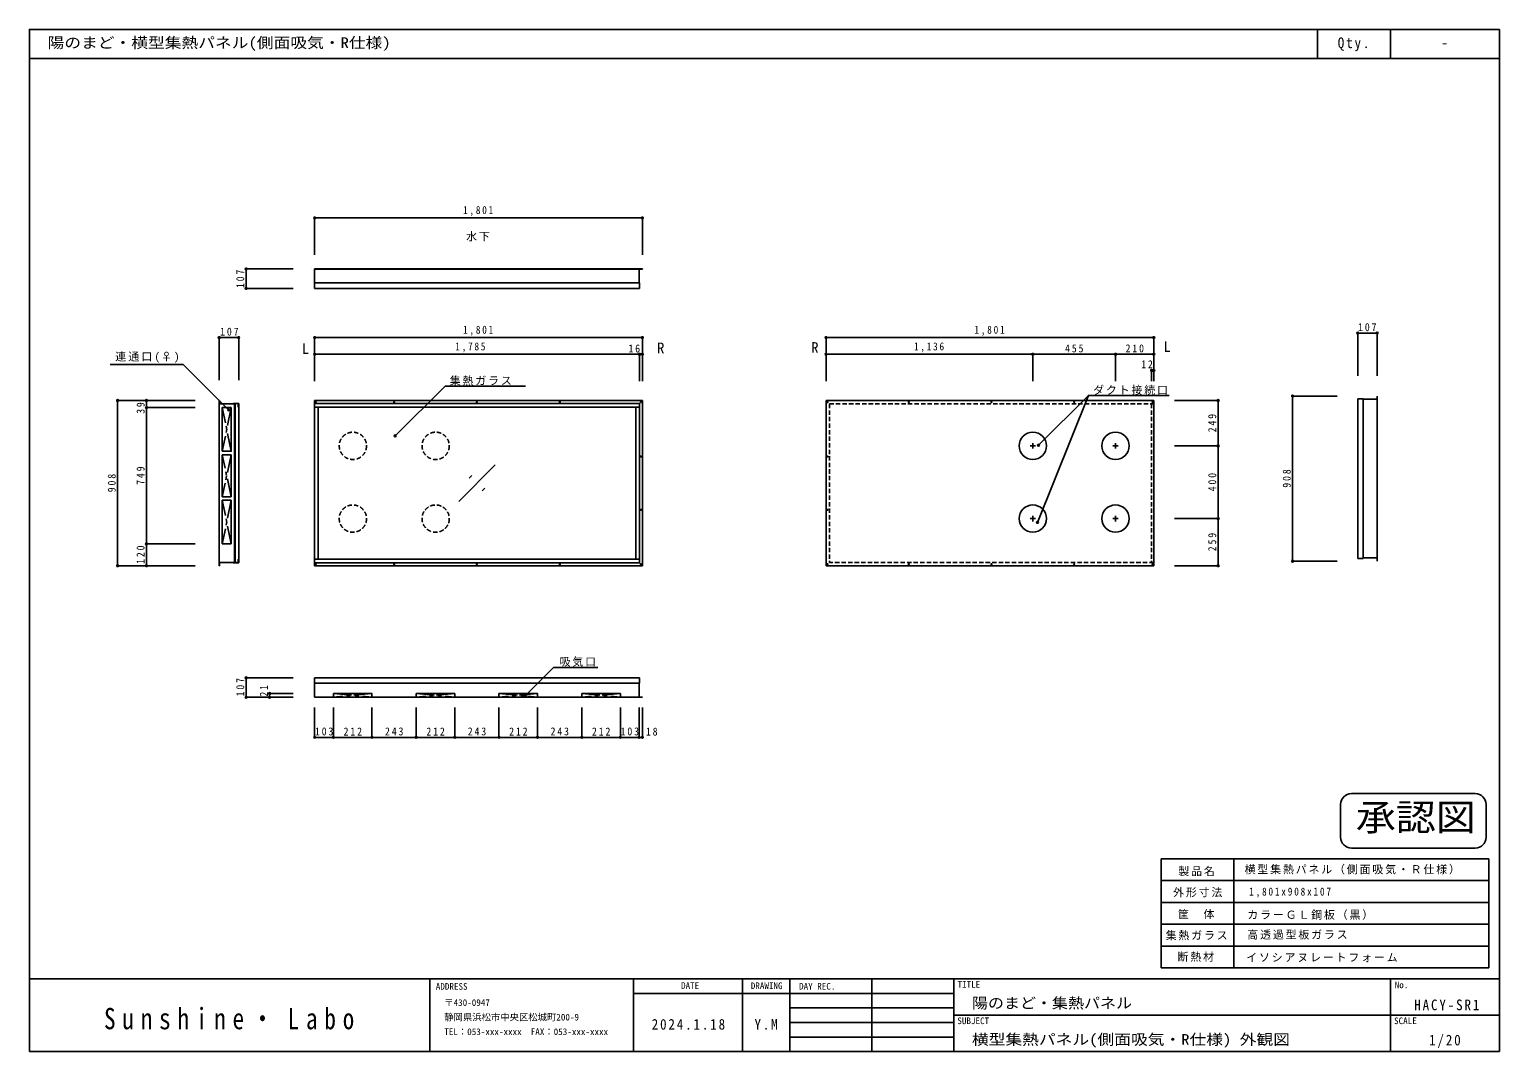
# Model space of a CAD drawing. Units: millimetres, scale not verified. Extents: x -3790 to 4290, y -2713 to 2907.
import ezdxf
from ezdxf.enums import TextEntityAlignment as Align

# ---------------------------------------------------------------- set-up
doc = ezdxf.new("R2010")
doc.units = ezdxf.units.MM
doc.header["$LTSCALE"] = 20
doc.header["$PDMODE"] = 32
doc.header["$PDSIZE"] = 10
doc.linetypes.add('CHAIN1', pattern=[8, 5, -1, 1, -1])
doc.linetypes.add('DASHED1', pattern=[1.8, 1.2, -0.6])
for name, color, linetype in [('0-1', 4, 'Continuous'), ('F-0', 2, 'Continuous'), ('F-F', 7, 'Continuous')]:
    doc.layers.add(name, color=color, linetype=linetype)
doc.styles.add('ＭＳ ゴシック', font='')
doc.styles.add('ＭＳ 明朝', font='')
doc.styles.get('ＭＳ ゴシック').set_extended_font_data('MS Gothic')
doc.styles.get('ＭＳ 明朝').set_extended_font_data('MS Mincho')

msp = doc.modelspace()

# ---------------------------------------------------------------- linework, layer by layer
at = {"layer": '0-1'}
for p, q in [((-2222.19, 1870.04), (-2222.19, 1667.33)), ((-2222.19, 1870.04), (-421.19, 1870.04)), ((-2222.19, 1870.04), (-2222.19, 1667.33)), ((-421.19, 1870.04), (-421.19, 1667.33)), ((-2598.54, 1589.44), (-2339.62, 1589.44)), ((-2598.54, 1482.44), (-2598.54, 1589.44)), ((-2598.54, 1482.44), (-2339.62, 1482.44)), ((-2639.81, 1212.03), (-2746.81, 1212.03)), ((-2746.81, 1212.03), (-2746.81, 977.3)), ((-2639.81, 1212.03), (-2639.81, 977.3)), ((-2222.19, 1212.03), (-421.19, 1212.03)), ((-2222.19, 1212.03), (-2222.19, 977.3)), ((-421.19, 1212.03), (-421.19, 977.3)), ((2389.44, 1212.03), (588.44, 1212.03)), ((588.44, 1212.03), (588.44, 971.92)), ((2389.44, 1212.03), (2389.44, 971.92)), ((2389.44, 1212.03), (2389.44, 971.92)), ((3617.31, 1236.88), (3510.31, 1236.88)), ((3510.31, 1236.88), (3510.31, 1002.16)), ((3617.31, 1236.88), (3617.31, 1002.16)), ((-3345.58, 1064.06), (-2944.71, 1064.06)), ((-2694.86, 814.21), (-2944.71, 1064.06)), ((-2222.19, 1120.38), (-436.69, 1120.38)), ((-2222.19, 1120.38), (-2222.19, 971.92)), ((-436.69, 1120.38), (-436.69, 971.92)), ((-436.69, 1120.38), (-421.19, 1120.38)), ((-421.19, 1120.38), (-421.19, 971.92)), ((1724.44, 1120.38), (588.44, 1120.38)), ((588.44, 1120.38), (588.44, 971.92)), ((2179.44, 1120.38), (1724.44, 1120.38)), ((1724.44, 1120.38), (1724.44, 971.92)), ((1724.44, 1120.38), (1724.44, 971.92)), ((2389.44, 1120.38), (2179.44, 1120.38)), ((2179.44, 1120.38), (2179.44, 971.92)), ((2389.44, 1120.38), (2389.44, 971.92)), ((2389.44, 1120.38), (2389.44, 971.92)), ((2389.44, 1031.5), (2377.44, 1031.5)), ((2377.44, 1031.5), (2377.44, 971.92)), ((2389.44, 1031.5), (2389.44, 971.92)), ((-1779.76, 671.89), (-1505.86, 945.79)), ((-1505.86, 945.79), (-1062.86, 945.79)), ((2030.18, 893.95), (1750.12, 196.16)), ((3152.53, 890.73), (3152.53, -17.27)), ((3152.53, 890.73), (3397.11, 890.73)), ((-3305, 865.87), (-3305, -42.13)), ((-3305, 865.87), (-2878.61, 865.87)), ((-3146.5, 865.87), (-3146.5, 826.87)), ((-3146.5, 865.87), (-2878.61, 865.87)), ((-3146.5, 826.87), (-2878.61, 826.87)), ((-3146.5, 826.87), (-3146.5, 77.87)), ((-2680.31, 826.87), (-2730.31, 826.87)), ((-2730.31, 826.87), (-2730.31, 587.2)), ((-2222.19, 850.37), (-2222.19, 865.87)), ((2743.29, 865.87), (2502.68, 865.87)), ((2743.29, 616.87), (2743.29, 865.87)), ((-2680.31, 567.2), (-2680.31, 337.53)), ((2743.29, 616.87), (2502.68, 616.87)), ((2743.29, 216.87), (2743.29, 616.87)), ((-1430.19, 311.87), (-1230.19, 511.87)), ((-1372.62, 440.15), (-1358.48, 454.29)), ((-2680.31, 337.53), (-2730.31, 337.53)), ((-1301.91, 369.44), (-1287.77, 383.58)), ((-2680.31, 317.53), (-2680.31, 77.87)), ((2743.29, 216.87), (2502.68, 216.87)), ((2743.29, -42.13), (2743.29, 216.87)), ((-3146.5, 77.87), (-2878.61, 77.87)), ((-3146.5, 77.87), (-3146.5, -42.13)), ((-2680.31, 77.87), (-2730.31, 77.87)), ((-3305, -42.13), (-2878.61, -42.13)), ((-3146.5, -42.13), (-2878.61, -42.13)), ((-2222.19, -26.63), (-2222.19, -42.13)), ((-2222.19, -42.13), (-421.19, -42.13)), ((2743.29, -42.13), (2502.68, -42.13)), ((3152.53, -17.27), (3397.11, -17.27)), ((-1063.1, -755.08), (-910.27, -602.25)), ((-910.27, -602.25), (-666.32, -602.25)), ((-2598.54, -765.7), (-2598.54, -658.7)), ((-2598.54, -658.7), (-2339.62, -658.7)), ((-2598.54, -765.7), (-2339.62, -765.7)), ((-2469.63, -765.7), (-2469.63, -744.7)), ((-2469.63, -744.7), (-2339.62, -744.7)), ((-2469.63, -765.7), (-2339.62, -765.7)), ((-2222.19, -985.64), (-2222.19, -822.02)), ((-2119.19, -985.64), (-2119.19, -822.02)), ((-1907.19, -985.64), (-1907.19, -822.02)), ((-1664.19, -985.64), (-1664.19, -822.02)), ((-1452.19, -985.64), (-1452.19, -822.02)), ((-1209.19, -985.64), (-1209.19, -822.02)), ((-997.19, -985.64), (-997.19, -822.02)), ((-754.19, -985.64), (-754.19, -822.02)), ((-542.19, -985.64), (-542.19, -822.02)), ((-439.19, -985.64), (-439.19, -822.02)), ((-421.19, -985.64), (-421.19, -822.02)), ((-2222.19, -985.64), (-2119.19, -985.64)), ((-2119.19, -985.64), (-1907.19, -985.64)), ((-1907.19, -985.64), (-1664.19, -985.64)), ((-1664.19, -985.64), (-1452.19, -985.64)), ((-1452.19, -985.64), (-1209.19, -985.64)), ((-1209.19, -985.64), (-997.19, -985.64)), ((-997.19, -985.64), (-754.19, -985.64)), ((-754.19, -985.64), (-542.19, -985.64)), ((-542.19, -985.64), (-439.19, -985.64)), ((-439.19, -985.64), (-421.19, -985.64))]:
    msp.add_line(p, q, dxfattribs=at)
at = {"layer": '0-1', "color": 7}
for p, q in [((-2239.19, 1589.44), (-2239.07, 1589.44)), ((-2222.19, 1482.44), (-2222.19, 1589.44)), ((-2222.19, 1588.94), (-421.19, 1588.94)), ((-2222.19, 1588.44), (-439.19, 1588.44)), ((-439.19, 1512.44), (-439.19, 1588.94)), ((-2222.19, 1512.44), (-436.69, 1512.44)), ((-2222.19, 1482.44), (-436.69, 1482.44)), ((-436.69, 1482.44), (-436.69, 1512.44)), ((3617.31, 890.73), (3616.31, 890.73)), ((3616.31, 890.73), (3616.31, 872.73)), ((3616.81, 890.73), (3616.81, -17.27)), ((3617.31, 890.73), (3617.31, -17.27)), ((-2746.81, 865.87), (-2746.81, -42.13)), ((-2746.81, 865.87), (-2745.81, 865.87)), ((-2746.31, 865.87), (-2746.31, -42.13)), ((-2661.81, 847.87), (-2746.31, 847.87)), ((-2663.31, 847.37), (-2746.31, 847.37)), ((-2745.81, 865.87), (-2745.81, 847.87)), ((-2641.81, 848.87), (-2669.81, 848.87)), ((-2662.81, 847.87), (-2662.81, -24.13)), ((-2661.81, 848.87), (-2661.81, -25.13)), ((-2659.81, 848.87), (-2659.81, -25.13)), ((-2641.81, 848.87), (-2641.81, 830.37)), ((-2639.81, 830.37), (-2641.81, 830.37)), ((-2639.81, 850.37), (-2639.81, -26.63)), ((-2222.19, 850.37), (-2222.19, -26.63)), ((-436.69, 830.37), (-2222.19, 830.37)), ((-2202.19, 830.37), (-2202.19, -6.63)), ((-456.69, -6.63), (-456.69, 830.37)), ((588.44, 865.87), (588.44, -42.13)), ((2389.44, 865.87), (588.44, 865.87)), ((2389.44, 865.87), (2389.44, -42.13)), ((3510.31, 875.23), (3510.31, -1.77)), ((3510.31, 875.23), (3540.31, 875.23)), ((3540.31, 875.23), (3540.31, -1.77)), ((3540.31, 872.73), (3616.81, 872.73)), ((3540.31, 0.73), (3616.81, 0.73)), ((3616.31, 0.73), (3616.31, -17.27)), ((-2746.81, -42.13), (-2745.81, -42.13)), ((-2661.81, -24.13), (-2746.31, -24.13)), ((-2745.81, -24.13), (-2745.81, -42.13)), ((-2639.81, -26.63), (-2669.81, -26.63)), ((-2222.19, -6.63), (-436.69, -6.63)), ((2389.44, -42.13), (588.44, -42.13)), ((3510.31, -1.77), (3540.31, -1.77)), ((3617.31, -17.27), (3616.31, -17.27)), ((-2222.19, -658.7), (-2222.19, -765.7)), ((-2222.19, -658.7), (-436.69, -658.7)), ((-2222.19, -688.7), (-436.69, -688.7)), ((-439.19, -688.7), (-439.19, -765.2)), ((-436.69, -658.7), (-436.69, -688.7)), ((-2222.19, -764.7), (-439.19, -764.7)), ((-2222.19, -765.2), (-421.19, -765.2)), ((-2222.19, -765.7), (-421.19, -765.7)), ((-2119.19, -744.7), (-2119.19, -764.7)), ((-1664.19, -744.7), (-1664.19, -764.7)), ((-1209.19, -744.7), (-1209.19, -764.7)), ((-754.19, -744.7), (-754.19, -764.7)), ((-421.19, -765.2), (-421.19, -765.7))]:
    msp.add_line(p, q, dxfattribs=at)
at = {"layer": '0-1', "linetype": 'CHAIN1'}
for p, q in [((-2680.31, 826.87), (-2730.31, 587.2)), ((-2680.31, 587.2), (-2730.31, 826.87)), ((-2680.31, 567.2), (-2730.31, 337.53)), ((-2680.31, 337.53), (-2730.31, 567.2)), ((1709.44, 616.87), (1739.44, 616.87)), ((1724.44, 631.87), (1724.44, 601.87)), ((2164.44, 616.87), (2194.44, 616.87)), ((2179.44, 631.87), (2179.44, 601.87)), ((-2680.31, 317.53), (-2730.31, 77.87)), ((-2680.31, 77.87), (-2730.31, 317.53)), ((1709.44, 216.87), (1739.44, 216.87)), ((1724.44, 231.87), (1724.44, 201.87)), ((2164.44, 216.87), (2194.44, 216.87)), ((2179.44, 231.87), (2179.44, 201.87)), ((-2119.19, -744.7), (-1907.19, -764.7)), ((-1907.19, -744.7), (-2119.19, -764.7)), ((-1664.19, -744.7), (-1452.19, -764.7)), ((-1452.19, -744.7), (-1664.19, -764.7)), ((-1209.19, -744.7), (-997.19, -764.7)), ((-997.19, -744.7), (-1209.19, -764.7)), ((-754.19, -744.7), (-542.19, -764.7)), ((-542.19, -744.7), (-754.19, -764.7))]:
    msp.add_line(p, q, dxfattribs=at)
at = {"layer": '0-1', "color": 7, "linetype": 'DASHED1'}
for p, q in [((606.44, 847.87), (606.44, -24.13)), ((606.44, 847.87), (2389.44, 847.87)), ((2377.44, 847.87), (2377.44, -24.13)), ((2389.44, -24.13), (606.44, -24.13))]:
    msp.add_line(p, q, dxfattribs=at)
at = {"layer": '0-1', "color": 7}
for points in [[(-2222.19, 1589.44), (-421.19, 1589.44), (-421.19, 1588.94)], [(-2663.31, 847.37), (-2663.31, -23.63), (-2746.31, -23.63)], [(-2639.81, 850.37), (-2669.81, 850.37), (-2669.81, 848.87)], [(-2222.19, -26.63), (-436.69, -26.63), (-436.69, 850.37), (-2222.19, 850.37)], [(-2639.81, -6.63), (-2641.81, -6.63), (-2641.81, -25.13), (-2669.81, -25.13), (-2669.81, -26.63)], [(-2119.19, -744.7), (-1907.19, -744.7), (-1907.19, -764.7)], [(-1664.19, -744.7), (-1452.19, -744.7), (-1452.19, -764.7)], [(-1209.19, -744.7), (-997.19, -744.7), (-997.19, -764.7)], [(-754.19, -744.7), (-542.19, -744.7), (-542.19, -764.7)]]:
    msp.add_lwpolyline(points, dxfattribs=at)
at = {"layer": '0-1'}
for points in [[(1756.28, 620.05), (2030.18, 893.95), (2473.19, 893.95)], [(-2680.31, 826.87), (-2680.31, 587.2), (-2730.31, 587.2)], [(-2222.19, 865.87), (-421.19, 865.87), (-421.19, -42.13)], [(-2680.31, 567.2), (-2730.31, 567.2), (-2730.31, 337.53)], [(-2680.31, 317.53), (-2730.31, 317.53), (-2730.31, 77.87)]]:
    msp.add_lwpolyline(points, dxfattribs=at)
for centre, radius in [((-2215.19, 857.87), 2.5), ((-1785.19, 857.87), 2.5), ((-1330.19, 857.87), 2.5), ((-875.19, 857.87), 2.5), ((-429.19, 857.87), 2.5), ((596.44, 857.87), 2.5), ((1042.44, 857.87), 2.5), ((1497.44, 857.87), 2.5), ((1952.44, 857.87), 2.5), ((2382.44, 857.87), 2.5), ((1724.44, 616.87), 75), ((2179.44, 616.87), 75), ((-429.19, 557.87), 2.5), ((596.44, 557.87), 2.5), ((-429.19, 265.87), 2.5), ((596.44, 265.87), 2.5), ((1724.44, 216.87), 75), ((2179.44, 216.87), 75), ((-2215.19, -34.13), 2.5), ((-1785.19, -34.13), 2.5), ((-1330.19, -34.13), 2.5), ((-875.19, -34.13), 2.5), ((-429.19, -34.13), 2.5), ((596.44, -34.13), 2.5), ((1042.44, -34.13), 2.5), ((1497.44, -34.13), 2.5), ((1952.44, -34.13), 2.5), ((2382.44, -34.13), 2.5)]:
    msp.add_circle(centre, radius, dxfattribs=at)
at = {"layer": '0-1', "linetype": 'DASHED1'}
for centre in [(-2012.19, 616.87), (-1557.19, 616.87), (-2012.19, 216.87), (-1557.19, 216.87)]:
    msp.add_circle(centre, 75, dxfattribs=at)
at = {"layer": '0-1', "color": 5}
for p in [(-2222.19, 1870.04), (-421.19, 1870.04), (-2598.54, 1589.44), (-2598.54, 1482.44), (-2746.81, 1212.03), (-2639.81, 1212.03), (-2222.19, 1212.03), (-421.19, 1212.03), (588.44, 1212.03), (2389.44, 1212.03), (3510.31, 1236.88), (3617.31, 1236.88), (-2222.19, 1120.38), (-436.69, 1120.38), (-421.19, 1120.38), (588.44, 1120.38), (1724.44, 1120.38), (2179.44, 1120.38), (2389.44, 1120.38), (2377.44, 1031.5), (2389.44, 1031.5), (3152.53, 890.73), (-3305, 865.87), (-3146.5, 865.87), (-3146.5, 826.87), (-2694.86, 814.21), (2743.29, 865.87), (-1779.76, 671.89), (1756.28, 620.05), (2743.29, 616.87), (1750.12, 196.16), (2743.29, 216.87), (-3146.5, 77.87), (-3305, -42.13), (-3146.5, -42.13), (2743.29, -42.13), (3152.53, -17.27), (-2598.54, -658.7), (-2598.54, -765.7), (-2469.63, -744.7), (-2469.63, -765.7), (-1063.1, -755.08), (-2222.19, -985.64), (-2119.19, -985.64), (-1907.19, -985.64), (-1664.19, -985.64), (-1452.19, -985.64), (-1209.19, -985.64), (-997.19, -985.64), (-754.19, -985.64), (-542.19, -985.64), (-439.19, -985.64), (-421.19, -985.64)]:
    msp.add_point(p, dxfattribs=at)
at = {"layer": 'F-0', "color": 5}
for p, q in [((3290.05, 2906.54), (3290.05, 2746.54)), ((3690.05, 2906.54), (3690.05, 2746.54)), ((4290.05, 2906.54), (4290.05, -2713.46)), ((-3789.95, 2746.54), (4290.05, 2746.54)), ((-3789.95, -2313.46), (4290.05, -2313.46)), ((4290.05, -2713.46), (-3789.95, -2713.46))]:
    msp.add_line(p, q, dxfattribs=at)
at = {"layer": 'F-0'}
for p, q in [((-1589.95, -2713.46), (-1589.95, -2313.46)), ((-469.95, -2713.46), (-469.95, -2313.46)), ((130.05, -2313.46), (130.05, -2713.46)), ((390.05, -2713.46), (390.05, -2313.46)), ((1290.05, -2313.46), (1290.05, -2713.46)), ((3690.05, -2313.46), (3690.05, -2713.46)), ((-469.95, -2393.46), (390.05, -2393.46)), ((390.05, -2393.46), (1290.05, -2393.46)), ((390.05, -2473.46), (1290.05, -2473.46)), ((390.05, -2553.46), (1290.05, -2553.46)), ((1290.05, -2513.46), (4290.05, -2513.46)), ((390.05, -2633.46), (1290.05, -2633.46))]:
    msp.add_line(p, q, dxfattribs=at)
at = {"layer": 'F-0', "color": 7}
for p, q in [((390.05, -2313.46), (390.05, -2713.46)), ((840.05, -2313.46), (840.05, -2713.46))]:
    msp.add_line(p, q, dxfattribs=at)
at = {"layer": 'F-0', "color": 5}
msp.add_lwpolyline([(-3789.95, -2713.46), (-3789.95, 2906.54), (4290.05, 2906.54)], dxfattribs=at)
at = {"layer": 'F-F', "color": 6}
for p, q in [((3416.19, -1534.96), (3416.19, -1354.96)), ((4156.19, -1294.96), (3476.19, -1294.96)), ((4216.19, -1354.96), (4216.19, -1534.96)), ((4156.19, -1594.96), (3476.19, -1594.96))]:
    msp.add_line(p, q, dxfattribs=at)
at = {"layer": 'F-F'}
for p, q in [((2430.05, -1653.46), (2430.05, -2253.46)), ((2430.05, -1653.46), (4230.05, -1653.46)), ((2830.05, -1653.46), (2830.05, -2253.46)), ((4230.05, -1653.46), (4230.05, -2253.46)), ((2430.05, -1773.46), (4230.05, -1773.46)), ((2430.05, -1893.46), (4230.05, -1893.46)), ((2430.05, -2013.46), (4230.05, -2013.46)), ((2430.05, -2133.46), (4230.05, -2133.46)), ((2430.05, -2253.46), (4230.05, -2253.46))]:
    msp.add_line(p, q, dxfattribs=at)
at = {"layer": 'F-F', "color": 6}
for centre, start, end in [((3476.19, -1354.96), 90, 180), ((4156.19, -1354.96), 0, 90), ((3476.19, -1534.96), 180, 270), ((4156.19, -1534.96), 270, 0)]:
    msp.add_arc(centre, 60, start, end, dxfattribs=at)

# ---------------------------------------------------------------- texts
at = {"layer": '0-1', "color": 7, "style": 'ＭＳ ゴシック'}
for s, p in [('L', (-2292.79, 1105.09)), ('R', (-340.16, 1108.36)), ('R', (507.22, 1110.73)), ('L', (2443.42, 1115.46))]:
    msp.add_text(s, height=58.65, dxfattribs=at).set_placement(p, align=Align.BOTTOM_LEFT)
at = {"layer": '0-1', "color": 7, "char_height": 43.99, "attachment_point": 7, "style": 'ＭＳ ゴシック'}
for s, insert in [('\\T1.38;\\W0.85;1,801', (-1406.69, 1880.04)), ('\\T1.17;水下', (-1389.95, 1741.04)), ('\\T1.38;\\W0.9;107', (-2741.81, 1222.03)), ('\\T1.38;\\W0.85;1,801', (-1406.69, 1222.03)), ('\\T1.38;\\W0.85;1,801', (1403.94, 1222.03)), ('\\T1.38;\\W0.9;107', (3512.31, 1246.88)), ('\\T1.2;連通口(♀)', (-3318.53, 1073.82)), ('\\T1.38;\\W0.85;1,785', (-1449.44, 1130.38)), ('\\T1.36;\\W0.9;16', (-497.31, 1129.59)), ('\\T1.38;\\W0.85;1,136', (1071.44, 1130.38)), ('\\T1.38;\\W0.9;455', (1901.94, 1130.38)), ('\\T1.38;\\W0.9;210', (2234.44, 1130.38)), ('\\T1.36;\\W0.9;12', (2320.91, 1043.44)), ('\\T1.17;集熱ガラス', (-1479.66, 948.17)), ('\\T1.17;ダクト接続口', (2056.38, 896.33)), ('\\T1.17;吸気口', (-876.15, -597.49)), ('\\T1.38;\\W0.9;103', (-2220.69, -975.64)), ('\\T1.38;\\W0.9;212', (-2063.19, -975.64)), ('\\T1.38;\\W0.9;243', (-1835.69, -975.64)), ('\\T1.38;\\W0.9;212', (-1608.19, -975.64)), ('\\T1.38;\\W0.9;243', (-1380.69, -975.64)), ('\\T1.38;\\W0.9;212', (-1153.19, -975.64)), ('\\T1.38;\\W0.9;243', (-925.69, -975.64)), ('\\T1.38;\\W0.9;212', (-698.19, -975.64)), ('\\T1.38;\\W0.9;103', (-540.69, -975.64)), ('\\T1.36;\\W0.9;18', (-401.27, -976.55))]:
    msp.add_mtext(s, dxfattribs=dict(at, insert=insert))
at = {"layer": '0-1', "color": 7, "char_height": 43.99, "attachment_point": 7, "rotation": 90, "style": 'ＭＳ ゴシック'}
for s, insert in [('\\T1.38;\\W0.9;107', (-2608.54, 1484.44)), ('\\T1.36;\\W0.9;39', (-3156.2, 793.19)), ('\\T1.38;\\W0.9;249', (2733.29, 691.37)), ('\\T1.38;\\W0.9;749', (-3156.5, 402.37)), ('\\T1.38;\\W0.9;908', (3142.53, 386.73)), ('\\T1.38;\\W0.9;908', (-3315, 361.87)), ('\\T1.38;\\W0.9;400', (2733.29, 366.87)), ('\\T1.38;\\W0.9;259', (2733.29, 37.37)), ('\\T1.38;\\W0.9;120', (-3156.5, -32.13)), ('\\T1.38;\\W0.9;107', (-2608.54, -760.7)), ('\\T1.36;\\W0.9;21', (-2479.24, -761.66))]:
    msp.add_mtext(s, dxfattribs=dict(at, insert=insert))
at = {"layer": 'F-0', "color": 7, "style": 'ＭＳ ゴシック'}
for s, width, p in [('陽のまど・横型集熱パネル(側面吸気・R仕様)', 1.15, (-3689.95, 2786.54)), ('陽のまど・集熱パネル', 1.1, (1390.05, -2493.46)), ('横型集熱パネル(側面吸気・R仕様) 外観図', 1.15, (1390.05, -2693.46))]:
    msp.add_text(s, height=58.65, dxfattribs=dict(at, width=width)).set_placement(p, align=Align.BOTTOM_LEFT)
msp.add_text('-', height=58.65, dxfattribs=at).set_placement((3968.05, 2786.54), align=Align.BOTTOM_LEFT)
at = {"layer": 'F-0', "color": 4, "style": 'ＭＳ ゴシック'}
for s, p in [('ADDRESS', (-1556.4, -2384.49)), ('DATE', (-208.6, -2379.72)), ('DRAWING', (174.67, -2380.82)), ('DAY REC.', (440.05, -2383.46)), ('TITLE', (1311.1, -2373.05)), ('No.', (3713.59, -2375.79)), ('静岡県浜松市中央区松城町200-9', (-1509.95, -2553.46)), ('〒430-0947', (-1509.95, -2473.46)), ('SUBJECT', (1310.05, -2573.46)), ('SCALE', (3710.05, -2573.46)), ('TEL：053-xxx-xxxx  FAX：053-xxx-xxxx', (-1509.95, -2633.46))]:
    msp.add_text(s, height=36.66, dxfattribs=at).set_placement(p, align=Align.BOTTOM_LEFT)
at = {"layer": 'F-0', "color": 7, "char_height": 58.65, "attachment_point": 7, "style": 'ＭＳ ゴシック'}
for s, insert in [('\\T1.28;\\W0.9;Qty.', (3400.55, 2786.54)), ('\\T1.28;\\W0.9;Qty.', (3400.55, 2786.54)), ('\\T1.28;\\W0.9;2024.1.18', (-369.95, -2593.46)), ('\\T1.27;\\W0.9;Y.M', (195.05, -2593.46)), ('\\T1.28;\\W0.9;1/20', (3902.55, -2693.46))]:
    msp.add_mtext(s, dxfattribs=dict(at, insert=insert))
at = {"layer": 'F-0', "insert": (-3379.89, -2592.82), "char_height": 117.3, "attachment_point": 7, "style": 'ＭＳ 明朝'}
msp.add_mtext('\\T1.58;\\W0.8;Sunshine・Labo', dxfattribs=at)
at = {"layer": 'F-F', "color": 6, "style": 'ＭＳ ゴシック', "width": 1.1}
msp.add_text('承認図', height=146.6, dxfattribs=at).set_placement((3499.71, -1542.08), align=Align.BOTTOM_LEFT)
at = {"layer": 'F-F', "attachment_point": 7, "style": 'ＭＳ ゴシック'}
for s, insert, char_height in [('\\T1.17;製品名', (2524.23, -1748.71), 43.99), ('\\T1.17;横型集熱パネル（側面吸気・Ｒ仕様）', (2888.72, -1739.55), 43.99), ('\\T1.17;外形寸法', (2495.68, -1864.96), 43.99), ('\\T1.39;\\W0.85;1,801x908x107', (2913.75, -1867), 43.99), ('\\T1.17;筐\u3000体', (2522.19, -1985.28), 43.99), ('\\T1.17;カラーＧＬ鋼板（黒）', (2903.55, -1989.36), 43.99), ('\\T1.17;集熱ガラス', (2454.89, -2101.52), 43.99), ('\\T1.17;高透過型板ガラス', (2903.55, -2097.45), 43.99), ('\\T1.17;断熱材', (2520.15, -2219.81), 43.99), ('\\T1.17;イソシアヌレートフォーム', (2897.44, -2221.85), 43.99), ('\\T1.28;\\W0.9;HACY-SR1', (3821.1, -2486.81), 58.65)]:
    msp.add_mtext(s, dxfattribs=dict(at, insert=insert, char_height=char_height))

doc.saveas('drawing.dxf')
